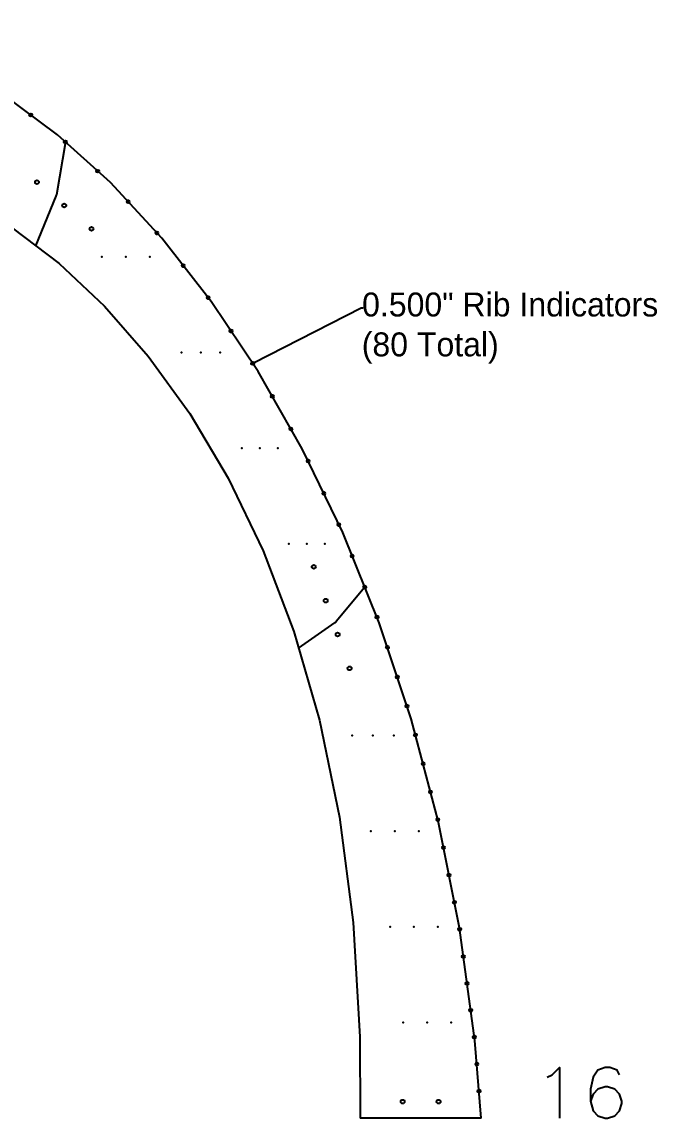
# Model space of a CAD drawing. Extents: x 3 to 355, y 1 to 289.
# Drawn here: x 221.4 to 327.5, y 105.1 to 288.4 of the extents above; entities that cross this region are included whole.
import ezdxf

# ---------------------------------------------------------------- set-up
doc = ezdxf.new("R2010")
doc.units = 0
doc.layers.get('0').update_dxf_attribs({"linetype": 'CONTINUOUS'})
for name, color, linetype in [('ANNOTATION', 7, 'CONTINUOUS'), ('DRILLING', 3, 'CONTINUOUS'), ('RIB_INDICATION', 1, 'CONTINUOUS')]:
    doc.layers.add(name, color=color, linetype=linetype)

# ---------------------------------------------------------------- blocks, each defined once
blk = doc.blocks.new('*U183')
at = {"layer": 'ANNOTATION', "linetype": 'BYBLOCK'}
blk.add_line((278, 240.59), (278.36, 240.59), dxfattribs=at)
blk.add_lwpolyline([(260.06, 231.38), (278, 240.59)], dxfattribs=at)
at = {"layer": 'ANNOTATION'}
blk.add_solid([(260.07, 231.35), (259.9, 231.3), (260.05, 231.41)], dxfattribs=at)
for s, p in [('0.500" Rib Indicators', (278.18, 239.14)), ('(80 Total)', (278.12, 232.47))]:
    blk.add_text(s, height=4, dxfattribs=at).set_placement(p)
blk = doc.blocks.new('*U112')
at = {"layer": 'DRILLING'}
blk.add_point((0, 0), dxfattribs=at)
blk = doc.blocks.new('*U113')
at = {"layer": 'DRILLING', "color": 0, "linetype": 'BYBLOCK'}
for p in [(0, 0), (4, 0), (8, 0)]:
    blk.add_blockref('*U112', p, dxfattribs=at)
blk = doc.blocks.new('*U114')
at = {"layer": 'DRILLING'}
blk.add_point((0, 0), dxfattribs=at)
blk = doc.blocks.new('*U115')
at = {"layer": 'DRILLING', "color": 0, "linetype": 'BYBLOCK'}
for p in [(0, 0), (4, 0), (8, 0)]:
    blk.add_blockref('*U114', p, dxfattribs=at)
blk = doc.blocks.new('*U116')
at = {"layer": 'DRILLING'}
blk.add_point((0, 0), dxfattribs=at)
blk = doc.blocks.new('*U117')
at = {"layer": 'DRILLING', "color": 0, "linetype": 'BYBLOCK'}
for p in [(0, 0), (4, 0), (8, 0)]:
    blk.add_blockref('*U116', p, dxfattribs=at)
blk = doc.blocks.new('*U118')
at = {"layer": 'DRILLING'}
blk.add_point((0, 0), dxfattribs=at)
blk = doc.blocks.new('*U119')
at = {"layer": 'DRILLING', "color": 0, "linetype": 'BYBLOCK'}
for p in [(0, 0), (3.5, 0), (7, 0)]:
    blk.add_blockref('*U118', p, dxfattribs=at)
blk = doc.blocks.new('*U120')
at = {"layer": 'DRILLING'}
blk.add_point((0, 0), dxfattribs=at)
blk = doc.blocks.new('*U121')
at = {"layer": 'DRILLING', "color": 0, "linetype": 'BYBLOCK'}
for p in [(0, 0), (3, 0), (6, 0)]:
    blk.add_blockref('*U120', p, dxfattribs=at)
blk = doc.blocks.new('*U122')
at = {"layer": 'DRILLING'}
blk.add_point((0, 0), dxfattribs=at)
blk = doc.blocks.new('*U123')
at = {"layer": 'DRILLING', "color": 0, "linetype": 'BYBLOCK'}
for p in [(0, 0), (3, 0), (6, 0)]:
    blk.add_blockref('*U122', p, dxfattribs=at)
blk = doc.blocks.new('*U124')
at = {"layer": 'DRILLING'}
blk.add_point((0, 0), dxfattribs=at)
blk = doc.blocks.new('*U125')
at = {"layer": 'DRILLING', "color": 0, "linetype": 'BYBLOCK'}
for p in [(0, 0), (3.25, 0), (6.5, 0)]:
    blk.add_blockref('*U124', p, dxfattribs=at)
blk = doc.blocks.new('*U126')
at = {"layer": 'DRILLING'}
blk.add_point((0, 0), dxfattribs=at)
blk = doc.blocks.new('*U127')
at = {"layer": 'DRILLING', "color": 0, "linetype": 'BYBLOCK'}
for p in [(0, 0), (4, 0), (8, 0)]:
    blk.add_blockref('*U126', p, dxfattribs=at)

msp = doc.modelspace()

# ---------------------------------------------------------------- linework, layer by layer
for p, q in [((228.604, 268.342), (227.124, 259.477)), ((223.671, 250.942), (227.064, 259.265)), ((278.63, 193.897), (273.867, 188.144)), ((267.562, 183.666), (273.672, 187.964)), ((298.083, 105.094), (277.833, 105.094))]:
    msp.add_line(p, q)
for points in [[(298.083, 105.094), (297.005, 118.082), (294.453, 136.882), (290.885, 154.822), (286.388, 171.853), (281.047, 187.926), (274.949, 202.992), (268.18, 217.004), (260.826, 229.912), (252.974, 241.667), (244.71, 252.222), (236.12, 261.527), (227.29, 269.534), (218.307, 276.194), (209.256, 281.459), (200.225, 285.279), (191.299, 287.607), (182.564, 288.394), (182.564, 288.394)], [(182.564, 266.892), (189.428, 266.403), (196.694, 264.902), (204.255, 262.344), (211.994, 258.691), (219.796, 253.911), (227.547, 247.973), (235.135, 240.85), (242.449, 232.513), (249.379, 222.934), (255.815, 212.083), (261.645, 199.933), (266.757, 186.456), (271.04, 171.622), (274.38, 155.406), (276.664, 137.78), (277.78, 118.684), (277.833, 105.094)]]:
    msp.add_lwpolyline(points)
for points in [[(227.064, 259.265, 0), (227.064, 259.266, 0), (227.065, 259.268, 0), (227.066, 259.269, 0), (227.066, 259.271, 0), (227.067, 259.273, 0), (227.068, 259.274, 0), (227.068, 259.276, 0), (227.069, 259.278, 0), (227.07, 259.279, 0), (227.07, 259.281, 0), (227.071, 259.282, 0), (227.071, 259.284, 0), (227.072, 259.286, 0), (227.073, 259.287, 0), (227.073, 259.289, 0), (227.074, 259.291, 0), (227.075, 259.292, 0), (227.075, 259.294, 0), (227.076, 259.295, 0), (227.076, 259.297, 0), (227.077, 259.299, 0), (227.078, 259.3, 0), (227.078, 259.302, 0), (227.079, 259.304, 0), (227.079, 259.305, 0), (227.08, 259.307, 0), (227.08, 259.309, 0), (227.081, 259.31, 0), (227.082, 259.312, 0), (227.082, 259.314, 0), (227.083, 259.315, 0), (227.083, 259.317, 0), (227.084, 259.318, 0), (227.084, 259.32, 0), (227.085, 259.322, 0), (227.086, 259.323, 0), (227.086, 259.325, 0), (227.087, 259.327, 0), (227.087, 259.328, 0), (227.088, 259.33, 0), (227.088, 259.332, 0), (227.089, 259.333, 0), (227.089, 259.335, 0), (227.09, 259.337, 0), (227.09, 259.338, 0), (227.091, 259.34, 0), (227.092, 259.342, 0), (227.092, 259.343, 0), (227.093, 259.345, 0), (227.093, 259.347, 0), (227.094, 259.348, 0), (227.094, 259.35, 0), (227.095, 259.352, 0), (227.095, 259.353, 0), (227.096, 259.355, 0), (227.096, 259.357, 0), (227.097, 259.358, 0), (227.097, 259.36, 0), (227.098, 259.362, 0), (227.098, 259.363, 0), (227.099, 259.365, 0), (227.099, 259.367, 0), (227.1, 259.368, 0), (227.1, 259.37, 0), (227.101, 259.372, 0), (227.101, 259.374, 0), (227.101, 259.375, 0), (227.102, 259.377, 0), (227.102, 259.379, 0), (227.103, 259.38, 0), (227.103, 259.382, 0), (227.104, 259.384, 0), (227.104, 259.385, 0), (227.105, 259.387, 0), (227.105, 259.389, 0), (227.106, 259.39, 0), (227.106, 259.392, 0), (227.106, 259.394, 0), (227.107, 259.395, 0), (227.107, 259.397, 0), (227.108, 259.399, 0), (227.108, 259.401, 0), (227.109, 259.402, 0), (227.109, 259.404, 0), (227.109, 259.406, 0), (227.11, 259.407, 0), (227.11, 259.409, 0), (227.111, 259.411, 0), (227.111, 259.412, 0), (227.111, 259.414, 0), (227.112, 259.416, 0), (227.112, 259.417, 0), (227.113, 259.419, 0), (227.113, 259.421, 0), (227.113, 259.423, 0), (227.114, 259.424, 0), (227.114, 259.426, 0), (227.114, 259.428, 0), (227.115, 259.429, 0), (227.115, 259.431, 0), (227.116, 259.433, 0), (227.116, 259.435, 0), (227.116, 259.436, 0), (227.117, 259.438, 0), (227.117, 259.44, 0), (227.117, 259.441, 0), (227.118, 259.443, 0), (227.118, 259.445, 0), (227.118, 259.446, 0), (227.119, 259.448, 0), (227.119, 259.45, 0), (227.119, 259.452, 0), (227.12, 259.453, 0), (227.12, 259.455, 0), (227.12, 259.457, 0), (227.121, 259.458, 0), (227.121, 259.46, 0), (227.121, 259.462, 0), (227.122, 259.464, 0), (227.122, 259.465, 0), (227.122, 259.467, 0), (227.123, 259.469, 0), (227.123, 259.47, 0), (227.123, 259.472, 0), (227.124, 259.474, 0), (227.124, 259.476, 0), (227.124, 259.477, 0)], [(273.672, 187.964, 0), (273.673, 187.965, 0), (273.675, 187.966, 0), (273.677, 187.967, 0), (273.678, 187.969, 0), (273.68, 187.97, 0), (273.682, 187.971, 0), (273.684, 187.972, 0), (273.685, 187.973, 0), (273.687, 187.975, 0), (273.689, 187.976, 0), (273.69, 187.977, 0), (273.692, 187.978, 0), (273.694, 187.98, 0), (273.695, 187.981, 0), (273.697, 187.982, 0), (273.699, 187.983, 0), (273.7, 187.985, 0), (273.702, 187.986, 0), (273.704, 187.987, 0), (273.705, 187.989, 0), (273.707, 187.99, 0), (273.709, 187.991, 0), (273.71, 187.992, 0), (273.712, 187.994, 0), (273.714, 187.995, 0), (273.715, 187.996, 0), (273.717, 187.998, 0), (273.719, 187.999, 0), (273.72, 188, 0), (273.722, 188.001, 0), (273.723, 188.003, 0), (273.725, 188.004, 0), (273.727, 188.005, 0), (273.728, 188.007, 0), (273.73, 188.008, 0), (273.732, 188.009, 0), (273.733, 188.011, 0), (273.735, 188.012, 0), (273.736, 188.013, 0), (273.738, 188.015, 0), (273.74, 188.016, 0), (273.741, 188.017, 0), (273.743, 188.019, 0), (273.744, 188.02, 0), (273.746, 188.022, 0), (273.748, 188.023, 0), (273.749, 188.024, 0), (273.751, 188.026, 0), (273.752, 188.027, 0), (273.754, 188.028, 0), (273.756, 188.03, 0), (273.757, 188.031, 0), (273.759, 188.033, 0), (273.76, 188.034, 0), (273.762, 188.035, 0), (273.763, 188.037, 0), (273.765, 188.038, 0), (273.767, 188.04, 0), (273.768, 188.041, 0), (273.77, 188.042, 0), (273.771, 188.044, 0), (273.773, 188.045, 0), (273.774, 188.047, 0), (273.776, 188.048, 0), (273.777, 188.049, 0), (273.779, 188.051, 0), (273.78, 188.052, 0), (273.782, 188.054, 0), (273.783, 188.055, 0), (273.785, 188.057, 0), (273.787, 188.058, 0), (273.788, 188.06, 0), (273.79, 188.061, 0), (273.791, 188.062, 0), (273.793, 188.064, 0), (273.794, 188.065, 0), (273.796, 188.067, 0), (273.797, 188.068, 0), (273.799, 188.07, 0), (273.8, 188.071, 0), (273.802, 188.073, 0), (273.803, 188.074, 0), (273.805, 188.076, 0), (273.806, 188.077, 0), (273.807, 188.079, 0), (273.809, 188.08, 0), (273.81, 188.082, 0), (273.812, 188.083, 0), (273.813, 188.085, 0), (273.815, 188.086, 0), (273.816, 188.088, 0), (273.818, 188.089, 0), (273.819, 188.091, 0), (273.821, 188.092, 0), (273.822, 188.094, 0), (273.824, 188.095, 0), (273.825, 188.097, 0), (273.826, 188.098, 0), (273.828, 188.1, 0), (273.829, 188.101, 0), (273.831, 188.103, 0), (273.832, 188.104, 0), (273.834, 188.106, 0), (273.835, 188.108, 0), (273.836, 188.109, 0), (273.838, 188.111, 0), (273.839, 188.112, 0), (273.841, 188.114, 0), (273.842, 188.115, 0), (273.843, 188.117, 0), (273.845, 188.118, 0), (273.846, 188.12, 0), (273.847, 188.122, 0), (273.849, 188.123, 0), (273.85, 188.125, 0), (273.852, 188.126, 0), (273.853, 188.128, 0), (273.854, 188.129, 0), (273.856, 188.131, 0), (273.857, 188.133, 0), (273.858, 188.134, 0), (273.86, 188.136, 0), (273.861, 188.137, 0), (273.862, 188.139, 0), (273.864, 188.141, 0), (273.865, 188.142, 0), (273.867, 188.144, 0)]]:
    msp.add_polyline3d(points)
at = {"layer": 'ANNOTATION'}
for points in [[(309.124, 111.926), (309.927, 112.328), (311.133, 113.534), (311.133, 105.094)], [(321.18, 112.328), (320.778, 113.132), (319.573, 113.534), (318.769, 113.534), (317.563, 113.132), (316.759, 111.926), (316.358, 109.917), (316.358, 107.907), (316.759, 106.3), (317.563, 105.496), (318.769, 105.094), (319.171, 105.094), (320.376, 105.496), (321.18, 106.3), (321.582, 107.505), (321.582, 107.907), (321.18, 109.113), (320.376, 109.917), (319.171, 110.319), (318.769, 110.319), (317.563, 109.917), (316.759, 109.113), (316.358, 107.907)]]:
    msp.add_lwpolyline(points, dxfattribs=at)
at = {"layer": 'DRILLING'}
for centre in [(223.858, 261.592), (228.418, 257.692), (232.978, 253.793), (270.104, 197.27), (272.099, 191.611), (274.094, 185.952), (276.089, 180.294), (284.958, 107.844), (290.958, 107.844)]:
    msp.add_circle(centre, 0.323, dxfattribs=at)
at = {"layer": 'RIB_INDICATION'}
for centre in [(222.835, 272.837), (228.604, 268.342), (234.013, 263.438), (239.088, 258.311), (243.879, 253.122), (248.285, 247.656), (252.476, 242.304), (256.278, 236.721), (259.901, 231.297), (263.191, 225.761), (266.286, 220.328), (269.17, 214.954), (271.78, 209.553), (274.301, 204.335), (276.537, 199.068), (278.63, 193.897), (280.662, 188.878), (282.415, 183.81), (284.066, 178.84), (285.677, 173.992), (287.1, 169.154), (288.37, 164.348), (289.613, 159.639), (290.836, 155.008), (291.778, 150.332), (292.695, 145.724), (293.6, 141.172), (294.484, 136.659), (295.101, 132.112), (295.713, 127.601), (296.323, 123.112), (296.931, 118.63), (297.333, 114.127), (297.707, 109.618)]:
    msp.add_circle(centre, 0.25, dxfattribs=at)

# ---------------------------------------------------------------- block references
msp.add_blockref('*U183', (0, 0))
at = {"layer": 'DRILLING', "xscale": -1}
for name, p in [('*U127', (242.714, 249.094)), ('*U125', (254.492, 233.094)), ('*U123', (264.1, 217.094)), ('*U121', (271.941, 201.094)), ('*U119', (283.496, 169.094)), ('*U117', (287.66, 153.094)), ('*U115', (290.843, 137.094)), ('*U113', (293.064, 121.094))]:
    msp.add_blockref(name, p, dxfattribs=at)

doc.saveas('drawing.dxf')
